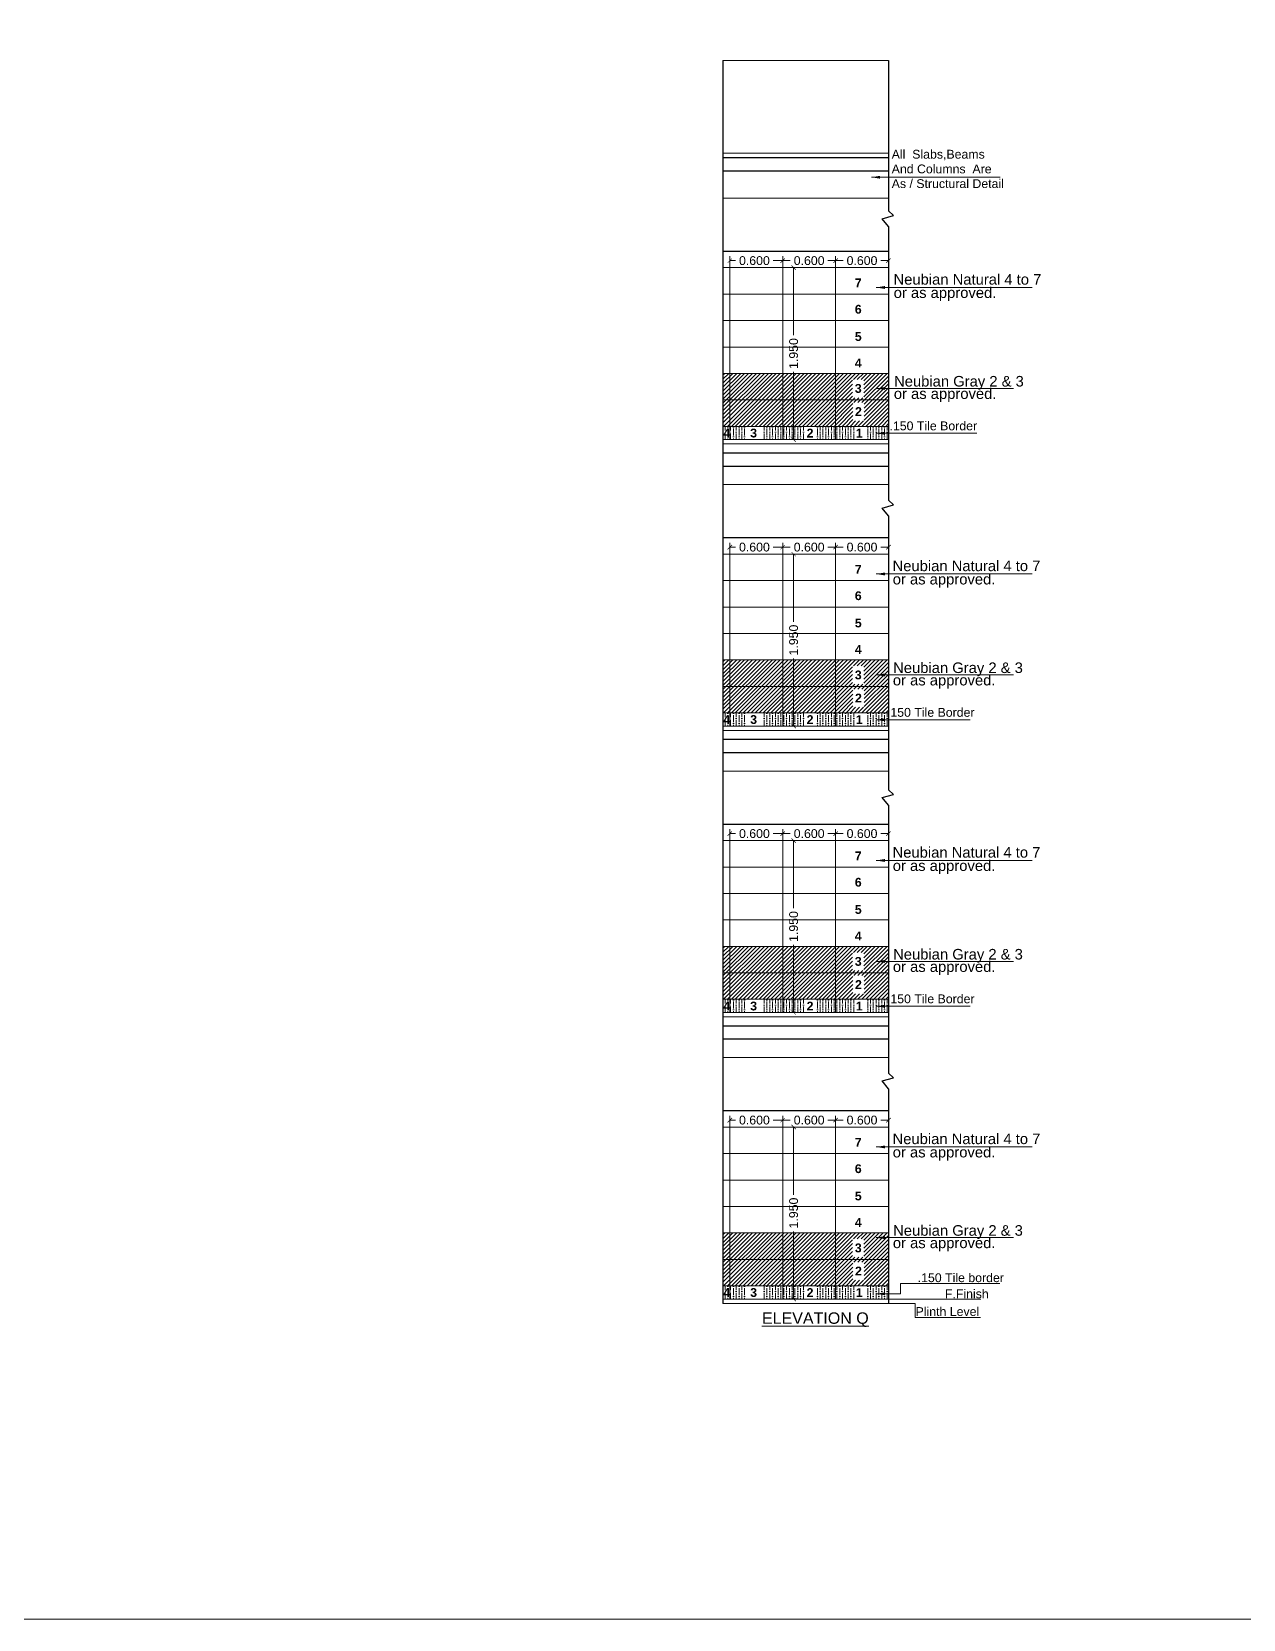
# Model space of a CAD drawing. Header units: millimetres. Extents: x 2733 to 5909, y 1038 to 2089.
# Drawn here: x 2903.12 to 2916.86, y 1038.23 to 1056.24 of the extents above; entities that cross this region are included whole.
import ezdxf

# ---------------------------------------------------------------- set-up
doc = ezdxf.new("R2010")
doc.units = ezdxf.units.MM
doc.header["$PDMODE"] = 35
doc.layers.get('0').update_dxf_attribs({"lineweight": 20})
doc.layers.get('Defpoints').update_dxf_attribs({"lineweight": 15})
for name, color, linetype, lineweight in [('beam', 43, 'Continuous', 20), ('DIM', 6, 'Continuous', 18), ('dim.1', 6, 'Continuous', 18), ('FLOOR FINISH', 10, 'Continuous', 15), ('Hatch', 43, 'Continuous', 13), ('rcc', 5, 'Continuous', 30), ('RD', 7, 'Continuous', 18), ('TEXT', 7, 'Continuous', 15), ('Text-1', 240, 'Continuous', 15), ('TILE HATCH-2', 123, 'Continuous', 9), ('Tiles', 91, 'Continuous', 9), ('Tiles-Text', 230, 'Continuous', 18), ('Wall', 7, 'Continuous', 30)]:
    doc.layers.add(name, color=color, linetype=linetype, lineweight=lineweight)
doc.styles.add('dim-stylus bt', font='arial.ttf')
doc.styles.add('L120', font='arial.ttf', dxfattribs={"height": 0.6})
doc.styles.add('Tabrej', font='arial.ttf')
doc.dimstyles.new('DIMEN', dxfattribs={"dimtxt": 0.3, "dimasz": 0.25, "dimexe": 0.18, "dimexo": 0.0625, "dimgap": 0.09, "dimtad": 0, "dimdec": 3, "dimzin": 0, "dimdsep": 46, "dimtxsty": 'Tabrej', "dimcen": 0, "dimclrd": 256, "dimclre": 256, "dimclrt": 7, "dimadec": 0, "dimazin": 0, "dimtfac": 1, "dimtdec": 3, "dimtofl": 0, "dimtmove": 0, "dimatfit": 1, "dimfxl": 0, "dimtolj": 1, "dimtzin": 0, "dimlwd": -1, "dimlwe": -1, "dimarcsym": 0})
doc.dimstyles.new('Tabrej', dxfattribs={"dimtxt": 4, "dimasz": 0.45, "dimexe": 0.18, "dimexo": 0.0625, "dimgap": 0.09, "dimtad": 0, "dimdec": 3, "dimzin": 0, "dimdsep": 46, "dimtxsty": 'Tabrej', "dimcen": 0, "dimclrd": 256, "dimclre": 256, "dimclrt": 7, "dimaunit": 1, "dimadec": 3, "dimazin": 0, "dimtfac": 1, "dimtdec": 3, "dimtofl": 0, "dimtmove": 0, "dimatfit": 3, "dimfxl": 0, "dimtolj": 1, "dimtzin": 0, "dimlwd": -1, "dimlwe": -1, "dimarcsym": 0})

# ---------------------------------------------------------------- blocks, each defined once
blk = doc.blocks.new('_ArchTick')
at = {"color": 0, "const_width": 0.15}
blk.add_lwpolyline([(-0.5, -0.5), (0.5, 0.5)], dxfattribs=at)
blk = doc.blocks.new('*D533')
at = {"layer": 'Defpoints', "color": 0, "lineweight": 15, "transparency": 16777216}
for p in [(2911.037, 1043.813), (2911.637, 1043.892), (2911.637, 1043.813)]:
    blk.add_point(p, dxfattribs=at)
at = {"layer": 'DIM', "transparency": 16777216}
for p, q in [((2911.037, 1043.814), (2911.037, 1043.942)), ((2911.037, 1043.892), (2911.103, 1043.892)), ((2911.637, 1043.892), (2911.53, 1043.892)), ((2911.637, 1043.815), (2911.637, 1043.942))]:
    blk.add_line(p, q, dxfattribs=at)
at = {"layer": 'DIM', "transparency": 16777216, "xscale": 0.05, "yscale": 0.05, "zscale": 0.05, "rotation": 180}
blk.add_blockref('_ArchTick', (2911.037, 1043.892), dxfattribs=at)
at = {"layer": 'DIM', "transparency": 16777216, "xscale": 0.05, "yscale": 0.05, "zscale": 0.05}
blk.add_blockref('_ArchTick', (2911.637, 1043.892), dxfattribs=at)
at = {"layer": 'DIM', "color": 7, "transparency": 16777216, "insert": (2911.316, 1043.892), "char_height": 0.1, "attachment_point": 5, "style": 'Tabrej'}
blk.add_mtext('\\A1;0.600', dxfattribs=at)
blk = doc.blocks.new('*D534')
at = {"layer": 'Defpoints', "color": 0, "lineweight": 15, "transparency": 16777216}
for p in [(2911.637, 1043.818), (2912.237, 1043.892), (2912.237, 1043.813)]:
    blk.add_point(p, dxfattribs=at)
at = {"layer": 'DIM', "transparency": 16777216}
for p, q in [((2911.637, 1043.82), (2911.637, 1043.942)), ((2911.637, 1043.892), (2911.723, 1043.892)), ((2912.237, 1043.892), (2912.15, 1043.892)), ((2912.237, 1043.815), (2912.237, 1043.942))]:
    blk.add_line(p, q, dxfattribs=at)
at = {"layer": 'DIM', "transparency": 16777216, "xscale": 0.05, "yscale": 0.05, "zscale": 0.05, "rotation": 180}
blk.add_blockref('_ArchTick', (2911.637, 1043.892), dxfattribs=at)
at = {"layer": 'DIM', "transparency": 16777216, "xscale": 0.05, "yscale": 0.05, "zscale": 0.05}
blk.add_blockref('_ArchTick', (2912.237, 1043.892), dxfattribs=at)
at = {"layer": 'DIM', "color": 7, "transparency": 16777216, "insert": (2911.937, 1043.892), "char_height": 0.1, "attachment_point": 5, "style": 'Tabrej'}
blk.add_mtext('\\A1;0.600', dxfattribs=at)
blk = doc.blocks.new('*D535')
at = {"layer": 'Defpoints', "color": 0, "lineweight": 15, "transparency": 16777216}
for p in [(2912.237, 1043.818), (2912.837, 1043.892), (2912.837, 1043.813)]:
    blk.add_point(p, dxfattribs=at)
at = {"layer": 'DIM', "transparency": 16777216}
for p, q in [((2912.237, 1043.82), (2912.237, 1043.942)), ((2912.237, 1043.892), (2912.323, 1043.892)), ((2912.837, 1043.892), (2912.75, 1043.892)), ((2912.837, 1043.815), (2912.837, 1043.942))]:
    blk.add_line(p, q, dxfattribs=at)
at = {"layer": 'DIM', "transparency": 16777216, "xscale": 0.05, "yscale": 0.05, "zscale": 0.05, "rotation": 180}
blk.add_blockref('_ArchTick', (2912.237, 1043.892), dxfattribs=at)
at = {"layer": 'DIM', "transparency": 16777216, "xscale": 0.05, "yscale": 0.05, "zscale": 0.05}
blk.add_blockref('_ArchTick', (2912.837, 1043.892), dxfattribs=at)
at = {"layer": 'DIM', "color": 7, "transparency": 16777216, "insert": (2912.537, 1043.892), "char_height": 0.1, "attachment_point": 5, "style": 'Tabrej'}
blk.add_mtext('\\A1;0.600', dxfattribs=at)
blk = doc.blocks.new('*D536')
at = {"layer": 'Defpoints', "color": 0, "lineweight": 15, "transparency": 16777216}
for p in [(2911.65, 1043.813), (2911.676, 1041.863), (2911.761, 1041.863)]:
    blk.add_point(p, dxfattribs=at)
at = {"layer": 'DIM', "transparency": 16777216}
for p, q in [((2911.652, 1043.813), (2911.811, 1043.813)), ((2911.761, 1043.813), (2911.761, 1043.046)), ((2911.761, 1041.863), (2911.761, 1042.629)), ((2911.677, 1041.863), (2911.811, 1041.863))]:
    blk.add_line(p, q, dxfattribs=at)
at = {"layer": 'DIM', "transparency": 16777216, "xscale": 0.05, "yscale": 0.05, "zscale": 0.05}
for p, rotation in [((2911.761, 1043.813), 90), ((2911.761, 1041.863), 270)]:
    blk.add_blockref('_ArchTick', p, dxfattribs=dict(at, rotation=rotation))
at = {"layer": 'DIM', "color": 7, "transparency": 16777216, "insert": (2911.761, 1042.838), "char_height": 0.1, "attachment_point": 5, "rotation": 90, "style": 'Tabrej'}
blk.add_mtext('\\A1;1.950', dxfattribs=at)
blk = doc.blocks.new('*D537')
at = {"layer": 'Defpoints', "color": 0, "lineweight": 15, "transparency": 16777216}
for p in [(2911.037, 1047.063), (2911.637, 1047.142), (2911.637, 1047.063)]:
    blk.add_point(p, dxfattribs=at)
at = {"layer": 'DIM', "transparency": 16777216}
for p, q in [((2911.037, 1047.064), (2911.037, 1047.192)), ((2911.037, 1047.142), (2911.103, 1047.142)), ((2911.637, 1047.142), (2911.53, 1047.142)), ((2911.637, 1047.065), (2911.637, 1047.192))]:
    blk.add_line(p, q, dxfattribs=at)
at = {"layer": 'DIM', "transparency": 16777216, "xscale": 0.05, "yscale": 0.05, "zscale": 0.05, "rotation": 180}
blk.add_blockref('_ArchTick', (2911.037, 1047.142), dxfattribs=at)
at = {"layer": 'DIM', "transparency": 16777216, "xscale": 0.05, "yscale": 0.05, "zscale": 0.05}
blk.add_blockref('_ArchTick', (2911.637, 1047.142), dxfattribs=at)
at = {"layer": 'DIM', "color": 7, "transparency": 16777216, "insert": (2911.316, 1047.142), "char_height": 0.1, "attachment_point": 5, "style": 'Tabrej'}
blk.add_mtext('\\A1;0.600', dxfattribs=at)
blk = doc.blocks.new('*D538')
at = {"layer": 'Defpoints', "color": 0, "lineweight": 15, "transparency": 16777216}
for p in [(2911.637, 1047.068), (2912.237, 1047.142), (2912.237, 1047.063)]:
    blk.add_point(p, dxfattribs=at)
at = {"layer": 'DIM', "transparency": 16777216}
for p, q in [((2911.637, 1047.07), (2911.637, 1047.192)), ((2911.637, 1047.142), (2911.723, 1047.142)), ((2912.237, 1047.142), (2912.15, 1047.142)), ((2912.237, 1047.065), (2912.237, 1047.192))]:
    blk.add_line(p, q, dxfattribs=at)
at = {"layer": 'DIM', "transparency": 16777216, "xscale": 0.05, "yscale": 0.05, "zscale": 0.05, "rotation": 180}
blk.add_blockref('_ArchTick', (2911.637, 1047.142), dxfattribs=at)
at = {"layer": 'DIM', "transparency": 16777216, "xscale": 0.05, "yscale": 0.05, "zscale": 0.05}
blk.add_blockref('_ArchTick', (2912.237, 1047.142), dxfattribs=at)
at = {"layer": 'DIM', "color": 7, "transparency": 16777216, "insert": (2911.937, 1047.142), "char_height": 0.1, "attachment_point": 5, "style": 'Tabrej'}
blk.add_mtext('\\A1;0.600', dxfattribs=at)
blk = doc.blocks.new('*D539')
at = {"layer": 'Defpoints', "color": 0, "lineweight": 15, "transparency": 16777216}
for p in [(2912.237, 1047.068), (2912.837, 1047.142), (2912.837, 1047.063)]:
    blk.add_point(p, dxfattribs=at)
at = {"layer": 'DIM', "transparency": 16777216}
for p, q in [((2912.237, 1047.07), (2912.237, 1047.192)), ((2912.237, 1047.142), (2912.323, 1047.142)), ((2912.837, 1047.142), (2912.75, 1047.142)), ((2912.837, 1047.065), (2912.837, 1047.192))]:
    blk.add_line(p, q, dxfattribs=at)
at = {"layer": 'DIM', "transparency": 16777216, "xscale": 0.05, "yscale": 0.05, "zscale": 0.05, "rotation": 180}
blk.add_blockref('_ArchTick', (2912.237, 1047.142), dxfattribs=at)
at = {"layer": 'DIM', "transparency": 16777216, "xscale": 0.05, "yscale": 0.05, "zscale": 0.05}
blk.add_blockref('_ArchTick', (2912.837, 1047.142), dxfattribs=at)
at = {"layer": 'DIM', "color": 7, "transparency": 16777216, "insert": (2912.537, 1047.142), "char_height": 0.1, "attachment_point": 5, "style": 'Tabrej'}
blk.add_mtext('\\A1;0.600', dxfattribs=at)
blk = doc.blocks.new('*D540')
at = {"layer": 'Defpoints', "color": 0, "lineweight": 15, "transparency": 16777216}
for p in [(2911.65, 1047.063), (2911.676, 1045.113), (2911.761, 1045.113)]:
    blk.add_point(p, dxfattribs=at)
at = {"layer": 'DIM', "transparency": 16777216}
for p, q in [((2911.652, 1047.063), (2911.811, 1047.063)), ((2911.761, 1047.063), (2911.761, 1046.296)), ((2911.761, 1045.113), (2911.761, 1045.879)), ((2911.677, 1045.113), (2911.811, 1045.113))]:
    blk.add_line(p, q, dxfattribs=at)
at = {"layer": 'DIM', "transparency": 16777216, "xscale": 0.05, "yscale": 0.05, "zscale": 0.05}
for p, rotation in [((2911.761, 1047.063), 90), ((2911.761, 1045.113), 270)]:
    blk.add_blockref('_ArchTick', p, dxfattribs=dict(at, rotation=rotation))
at = {"layer": 'DIM', "color": 7, "transparency": 16777216, "insert": (2911.761, 1046.088), "char_height": 0.1, "attachment_point": 5, "rotation": 90, "style": 'Tabrej'}
blk.add_mtext('\\A1;1.950', dxfattribs=at)
blk = doc.blocks.new('*D541')
at = {"layer": 'Defpoints', "color": 0, "lineweight": 15, "transparency": 16777216}
for p in [(2911.037, 1050.313), (2911.637, 1050.392), (2911.637, 1050.313)]:
    blk.add_point(p, dxfattribs=at)
at = {"layer": 'DIM', "transparency": 16777216}
for p, q in [((2911.037, 1050.314), (2911.037, 1050.442)), ((2911.037, 1050.392), (2911.103, 1050.392)), ((2911.637, 1050.392), (2911.53, 1050.392)), ((2911.637, 1050.315), (2911.637, 1050.442))]:
    blk.add_line(p, q, dxfattribs=at)
at = {"layer": 'DIM', "transparency": 16777216, "xscale": 0.05, "yscale": 0.05, "zscale": 0.05, "rotation": 180}
blk.add_blockref('_ArchTick', (2911.037, 1050.392), dxfattribs=at)
at = {"layer": 'DIM', "transparency": 16777216, "xscale": 0.05, "yscale": 0.05, "zscale": 0.05}
blk.add_blockref('_ArchTick', (2911.637, 1050.392), dxfattribs=at)
at = {"layer": 'DIM', "color": 7, "transparency": 16777216, "insert": (2911.316, 1050.392), "char_height": 0.1, "attachment_point": 5, "style": 'Tabrej'}
blk.add_mtext('\\A1;0.600', dxfattribs=at)
blk = doc.blocks.new('*D542')
at = {"layer": 'Defpoints', "color": 0, "lineweight": 15, "transparency": 16777216}
for p in [(2911.637, 1050.318), (2912.237, 1050.392), (2912.237, 1050.313)]:
    blk.add_point(p, dxfattribs=at)
at = {"layer": 'DIM', "transparency": 16777216}
for p, q in [((2911.637, 1050.32), (2911.637, 1050.442)), ((2911.637, 1050.392), (2911.723, 1050.392)), ((2912.237, 1050.392), (2912.15, 1050.392)), ((2912.237, 1050.315), (2912.237, 1050.442))]:
    blk.add_line(p, q, dxfattribs=at)
at = {"layer": 'DIM', "transparency": 16777216, "xscale": 0.05, "yscale": 0.05, "zscale": 0.05, "rotation": 180}
blk.add_blockref('_ArchTick', (2911.637, 1050.392), dxfattribs=at)
at = {"layer": 'DIM', "transparency": 16777216, "xscale": 0.05, "yscale": 0.05, "zscale": 0.05}
blk.add_blockref('_ArchTick', (2912.237, 1050.392), dxfattribs=at)
at = {"layer": 'DIM', "color": 7, "transparency": 16777216, "insert": (2911.937, 1050.392), "char_height": 0.1, "attachment_point": 5, "style": 'Tabrej'}
blk.add_mtext('\\A1;0.600', dxfattribs=at)
blk = doc.blocks.new('*D543')
at = {"layer": 'Defpoints', "color": 0, "lineweight": 15, "transparency": 16777216}
for p in [(2912.237, 1050.318), (2912.837, 1050.392), (2912.837, 1050.313)]:
    blk.add_point(p, dxfattribs=at)
at = {"layer": 'DIM', "transparency": 16777216}
for p, q in [((2912.237, 1050.32), (2912.237, 1050.442)), ((2912.237, 1050.392), (2912.323, 1050.392)), ((2912.837, 1050.392), (2912.75, 1050.392)), ((2912.837, 1050.315), (2912.837, 1050.442))]:
    blk.add_line(p, q, dxfattribs=at)
at = {"layer": 'DIM', "transparency": 16777216, "xscale": 0.05, "yscale": 0.05, "zscale": 0.05, "rotation": 180}
blk.add_blockref('_ArchTick', (2912.237, 1050.392), dxfattribs=at)
at = {"layer": 'DIM', "transparency": 16777216, "xscale": 0.05, "yscale": 0.05, "zscale": 0.05}
blk.add_blockref('_ArchTick', (2912.837, 1050.392), dxfattribs=at)
at = {"layer": 'DIM', "color": 7, "transparency": 16777216, "insert": (2912.537, 1050.392), "char_height": 0.1, "attachment_point": 5, "style": 'Tabrej'}
blk.add_mtext('\\A1;0.600', dxfattribs=at)
blk = doc.blocks.new('*D544')
at = {"layer": 'Defpoints', "color": 0, "lineweight": 15, "transparency": 16777216}
for p in [(2911.65, 1050.313), (2911.676, 1048.363), (2911.761, 1048.363)]:
    blk.add_point(p, dxfattribs=at)
at = {"layer": 'DIM', "transparency": 16777216}
for p, q in [((2911.652, 1050.313), (2911.811, 1050.313)), ((2911.761, 1050.313), (2911.761, 1049.546)), ((2911.761, 1048.363), (2911.761, 1049.129)), ((2911.677, 1048.363), (2911.811, 1048.363))]:
    blk.add_line(p, q, dxfattribs=at)
at = {"layer": 'DIM', "transparency": 16777216, "xscale": 0.05, "yscale": 0.05, "zscale": 0.05}
for p, rotation in [((2911.761, 1050.313), 90), ((2911.761, 1048.363), 270)]:
    blk.add_blockref('_ArchTick', p, dxfattribs=dict(at, rotation=rotation))
at = {"layer": 'DIM', "color": 7, "transparency": 16777216, "insert": (2911.761, 1049.338), "char_height": 0.1, "attachment_point": 5, "rotation": 90, "style": 'Tabrej'}
blk.add_mtext('\\A1;1.950', dxfattribs=at)
blk = doc.blocks.new('*D545')
at = {"layer": 'Defpoints', "color": 0, "lineweight": 15, "transparency": 16777216}
for p in [(2911.037, 1053.563), (2911.637, 1053.642), (2911.637, 1053.563)]:
    blk.add_point(p, dxfattribs=at)
at = {"layer": 'DIM', "transparency": 16777216}
for p, q in [((2911.037, 1053.564), (2911.037, 1053.692)), ((2911.037, 1053.642), (2911.103, 1053.642)), ((2911.637, 1053.642), (2911.53, 1053.642)), ((2911.637, 1053.565), (2911.637, 1053.692))]:
    blk.add_line(p, q, dxfattribs=at)
at = {"layer": 'DIM', "transparency": 16777216, "xscale": 0.05, "yscale": 0.05, "zscale": 0.05, "rotation": 180}
blk.add_blockref('_ArchTick', (2911.037, 1053.642), dxfattribs=at)
at = {"layer": 'DIM', "transparency": 16777216, "xscale": 0.05, "yscale": 0.05, "zscale": 0.05}
blk.add_blockref('_ArchTick', (2911.637, 1053.642), dxfattribs=at)
at = {"layer": 'DIM', "color": 7, "transparency": 16777216, "insert": (2911.316, 1053.642), "char_height": 0.1, "attachment_point": 5, "style": 'Tabrej'}
blk.add_mtext('\\A1;0.600', dxfattribs=at)
blk = doc.blocks.new('*D546')
at = {"layer": 'Defpoints', "color": 0, "lineweight": 15, "transparency": 16777216}
for p in [(2911.637, 1053.568), (2912.237, 1053.642), (2912.237, 1053.563)]:
    blk.add_point(p, dxfattribs=at)
at = {"layer": 'DIM', "transparency": 16777216}
for p, q in [((2911.637, 1053.57), (2911.637, 1053.692)), ((2911.637, 1053.642), (2911.723, 1053.642)), ((2912.237, 1053.642), (2912.15, 1053.642)), ((2912.237, 1053.565), (2912.237, 1053.692))]:
    blk.add_line(p, q, dxfattribs=at)
at = {"layer": 'DIM', "transparency": 16777216, "xscale": 0.05, "yscale": 0.05, "zscale": 0.05, "rotation": 180}
blk.add_blockref('_ArchTick', (2911.637, 1053.642), dxfattribs=at)
at = {"layer": 'DIM', "transparency": 16777216, "xscale": 0.05, "yscale": 0.05, "zscale": 0.05}
blk.add_blockref('_ArchTick', (2912.237, 1053.642), dxfattribs=at)
at = {"layer": 'DIM', "color": 7, "transparency": 16777216, "insert": (2911.937, 1053.642), "char_height": 0.1, "attachment_point": 5, "style": 'Tabrej'}
blk.add_mtext('\\A1;0.600', dxfattribs=at)
blk = doc.blocks.new('*D547')
at = {"layer": 'Defpoints', "color": 0, "lineweight": 15, "transparency": 16777216}
for p in [(2912.237, 1053.568), (2912.837, 1053.642), (2912.837, 1053.563)]:
    blk.add_point(p, dxfattribs=at)
at = {"layer": 'DIM', "transparency": 16777216}
for p, q in [((2912.237, 1053.57), (2912.237, 1053.692)), ((2912.237, 1053.642), (2912.323, 1053.642)), ((2912.837, 1053.642), (2912.75, 1053.642)), ((2912.837, 1053.565), (2912.837, 1053.692))]:
    blk.add_line(p, q, dxfattribs=at)
at = {"layer": 'DIM', "transparency": 16777216, "xscale": 0.05, "yscale": 0.05, "zscale": 0.05, "rotation": 180}
blk.add_blockref('_ArchTick', (2912.237, 1053.642), dxfattribs=at)
at = {"layer": 'DIM', "transparency": 16777216, "xscale": 0.05, "yscale": 0.05, "zscale": 0.05}
blk.add_blockref('_ArchTick', (2912.837, 1053.642), dxfattribs=at)
at = {"layer": 'DIM', "color": 7, "transparency": 16777216, "insert": (2912.537, 1053.642), "char_height": 0.1, "attachment_point": 5, "style": 'Tabrej'}
blk.add_mtext('\\A1;0.600', dxfattribs=at)
blk = doc.blocks.new('*D548')
at = {"layer": 'Defpoints', "color": 0, "lineweight": 15, "transparency": 16777216}
for p in [(2911.65, 1053.563), (2911.676, 1051.613), (2911.761, 1051.613)]:
    blk.add_point(p, dxfattribs=at)
at = {"layer": 'DIM', "transparency": 16777216}
for p, q in [((2911.652, 1053.563), (2911.811, 1053.563)), ((2911.761, 1053.563), (2911.761, 1052.796)), ((2911.761, 1051.613), (2911.761, 1052.379)), ((2911.677, 1051.613), (2911.811, 1051.613))]:
    blk.add_line(p, q, dxfattribs=at)
at = {"layer": 'DIM', "transparency": 16777216, "xscale": 0.05, "yscale": 0.05, "zscale": 0.05}
for p, rotation in [((2911.761, 1053.563), 90), ((2911.761, 1051.613), 270)]:
    blk.add_blockref('_ArchTick', p, dxfattribs=dict(at, rotation=rotation))
at = {"layer": 'DIM', "color": 7, "transparency": 16777216, "insert": (2911.761, 1052.588), "char_height": 0.1, "attachment_point": 5, "rotation": 90, "style": 'Tabrej'}
blk.add_mtext('\\A1;1.950', dxfattribs=at)
blk = doc.blocks.new('gd')
at = {"layer": 'TEXT', "insert": (2851.356, 1054.919), "char_height": 0.1, "width": 22.01129, "attachment_point": 1, "style": 'L120'}
blk.add_mtext('All  Slabs,Beams\\PAnd Columns  Are\\PAs / Structural Detail', dxfattribs=at)
at = {"layer": 'dim.1', "ltscale": 0.02}
blk.add_leader([(2851.125, 1054.608), (2852.588, 1054.608)], dimstyle='Tabrej', override={"dimasz": 0.1}, dxfattribs=at)

msp = doc.modelspace()

# ---------------------------------------------------------------- hatches: boundary and pattern name
at = {"layer": 'Hatch', "lineweight": 15}
h = msp.add_hatch(dxfattribs=at)
h.set_pattern_fill('ANSI36', color=256, scale=0.01, angle=45, style=0)
h.set_pattern_definition([(90, (38.14708, 9.75), (-0.03175, 0.0555625), [0.079375, -0.015875, 0, -0.015875])])
h.paths.add_polyline_path([(2912.8366, 1051.7625), (2912.2366, 1051.7625), (2912.2366, 1051.6125), (2912.8366, 1051.6125)])
h.paths.add_polyline_path([(2912.2366, 1051.7625), (2911.6366, 1051.7625), (2911.6366, 1051.6125), (2912.2366, 1051.6125)])
h.paths.add_polyline_path([(2911.6366, 1051.7625), (2910.9595, 1051.7625), (2910.9595, 1051.6125), (2911.6366, 1051.6125)])
h.paths.add_polyline_path([(2912.4477, 1051.6125), (2912.5754, 1051.6125), (2912.5754, 1051.7625), (2912.4477, 1051.7625)], flags=17)
h.paths.add_polyline_path([(2911.8855, 1051.6125), (2912.0131, 1051.6125), (2912.0131, 1051.7625), (2911.8855, 1051.7625)], flags=17)
h.paths.add_polyline_path([(2911.2121, 1051.6125), (2911.4183, 1051.6125), (2911.4183, 1051.7625), (2911.2121, 1051.7625)], flags=17)
h = msp.add_hatch(dxfattribs=at)
h.set_pattern_fill('ANSI36', color=256, scale=0.01, angle=45, style=0)
h.set_pattern_definition([(90, (38.14708, 6.5), (-0.03175, 0.0555625), [0.079375, -0.015875, 0, -0.015875])])
h.paths.add_polyline_path([(2912.8366, 1048.5125), (2912.2366, 1048.5125), (2912.2366, 1048.3625), (2912.8366, 1048.3625)])
h.paths.add_polyline_path([(2912.2366, 1048.5125), (2911.6366, 1048.5125), (2911.6366, 1048.3625), (2912.2366, 1048.3625)])
h.paths.add_polyline_path([(2911.6366, 1048.5125), (2910.9595, 1048.5125), (2910.9595, 1048.3625), (2911.6366, 1048.3625)])
h.paths.add_polyline_path([(2912.4477, 1048.3625), (2912.5754, 1048.3625), (2912.5754, 1048.5125), (2912.4477, 1048.5125)], flags=17)
h.paths.add_polyline_path([(2911.8855, 1048.3625), (2912.0131, 1048.3625), (2912.0131, 1048.5125), (2911.8855, 1048.5125)], flags=17)
h.paths.add_polyline_path([(2911.2121, 1048.3625), (2911.4183, 1048.3625), (2911.4183, 1048.5125), (2911.2121, 1048.5125)], flags=17)
h = msp.add_hatch(dxfattribs=at)
h.set_pattern_fill('ANSI36', color=256, scale=0.01, angle=45, style=0)
h.set_pattern_definition([(90, (38.14708, 3.25), (-0.03175, 0.0555625), [0.079375, -0.015875, 0, -0.015875])])
h.paths.add_polyline_path([(2912.8366, 1045.2625), (2912.2366, 1045.2625), (2912.2366, 1045.1125), (2912.8366, 1045.1125)])
h.paths.add_polyline_path([(2912.2366, 1045.2625), (2911.6366, 1045.2625), (2911.6366, 1045.1125), (2912.2366, 1045.1125)])
h.paths.add_polyline_path([(2911.6366, 1045.2625), (2910.9595, 1045.2625), (2910.9595, 1045.1125), (2911.6366, 1045.1125)])
h.paths.add_polyline_path([(2912.4477, 1045.1125), (2912.5754, 1045.1125), (2912.5754, 1045.2625), (2912.4477, 1045.2625)], flags=17)
h.paths.add_polyline_path([(2911.8855, 1045.1125), (2912.0131, 1045.1125), (2912.0131, 1045.2625), (2911.8855, 1045.2625)], flags=17)
h.paths.add_polyline_path([(2911.2121, 1045.1125), (2911.4183, 1045.1125), (2911.4183, 1045.2625), (2911.2121, 1045.2625)], flags=17)
h = msp.add_hatch(dxfattribs=at)
h.set_pattern_fill('ANSI36', color=256, scale=0.01, angle=45, style=0)
h.set_pattern_definition([(90, (38.14708, 0), (-0.03175, 0.0555625), [0.079375, -0.015875, 0, -0.015875])])
h.paths.add_polyline_path([(2912.8366, 1042.0125), (2912.2366, 1042.0125), (2912.2366, 1041.8625), (2912.8366, 1041.8625)])
h.paths.add_polyline_path([(2912.2366, 1042.0125), (2911.6366, 1042.0125), (2911.6366, 1041.8625), (2912.2366, 1041.8625)])
h.paths.add_polyline_path([(2911.6366, 1042.0125), (2910.9595, 1042.0125), (2910.9595, 1041.8625), (2911.6366, 1041.8625)])
h.paths.add_polyline_path([(2912.4477, 1041.8625), (2912.5754, 1041.8625), (2912.5754, 1042.0125), (2912.4477, 1042.0125)], flags=17)
h.paths.add_polyline_path([(2911.8855, 1041.8625), (2912.0131, 1041.8625), (2912.0131, 1042.0125), (2911.8855, 1042.0125)], flags=17)
h.paths.add_polyline_path([(2911.2121, 1041.8625), (2911.4183, 1041.8625), (2911.4183, 1042.0125), (2911.2121, 1042.0125)], flags=17)
at = {"layer": 'TILE HATCH-2'}
h = msp.add_hatch(dxfattribs=at)
h.set_pattern_fill('ANSI31', color=256, scale=0.01, style=0)
h.set_pattern_definition([(45, (38.14708, 9.75), (-0.0224506403, 0.0224506403), [])])
h.paths.add_polyline_path([(2912.2366, 1052.0625), (2911.6366, 1052.0625), (2911.6366, 1051.7625), (2912.2366, 1051.7625)])
h.paths.add_polyline_path([(2912.2366, 1052.3625), (2911.6366, 1052.3625), (2911.6366, 1052.0625), (2912.2366, 1052.0625)])
h.paths.add_polyline_path([(2912.8366, 1052.0625), (2912.2366, 1052.0625), (2912.2366, 1051.7625), (2912.8366, 1051.7625)])
h.paths.add_polyline_path([(2911.6366, 1052.3625), (2910.9595, 1052.3625), (2910.9595, 1052.0625), (2911.6366, 1052.0625)])
h.paths.add_polyline_path([(2912.8366, 1052.3625), (2912.2366, 1052.3625), (2912.2366, 1052.0625), (2912.8366, 1052.0625)])
h.paths.add_polyline_path([(2911.6366, 1052.0625), (2910.9595, 1052.0625), (2910.9595, 1051.7625), (2911.6366, 1051.7625)])
h.paths.add_polyline_path([(2912.4343, 1051.8252), (2912.562, 1051.8252), (2912.562, 1052.0313), (2912.4343, 1052.0313)], flags=16)
h.paths.add_polyline_path([(2912.4305, 1052.0877), (2912.5582, 1052.0877), (2912.5582, 1052.2938), (2912.4305, 1052.2938)], flags=16)
h = msp.add_hatch(dxfattribs=at)
h.set_pattern_fill('ANSI31', color=256, scale=0.01, style=0)
h.set_pattern_definition([(45, (38.14708, 6.5), (-0.0224506403, 0.0224506403), [])])
h.paths.add_polyline_path([(2912.2366, 1048.8125), (2911.6366, 1048.8125), (2911.6366, 1048.5125), (2912.2366, 1048.5125)])
h.paths.add_polyline_path([(2912.2366, 1049.1125), (2911.6366, 1049.1125), (2911.6366, 1048.8125), (2912.2366, 1048.8125)])
h.paths.add_polyline_path([(2912.8366, 1048.8125), (2912.2366, 1048.8125), (2912.2366, 1048.5125), (2912.8366, 1048.5125)])
h.paths.add_polyline_path([(2911.6366, 1049.1125), (2910.9595, 1049.1125), (2910.9595, 1048.8125), (2911.6366, 1048.8125)])
h.paths.add_polyline_path([(2912.8366, 1049.1125), (2912.2366, 1049.1125), (2912.2366, 1048.8125), (2912.8366, 1048.8125)])
h.paths.add_polyline_path([(2911.6366, 1048.8125), (2910.9595, 1048.8125), (2910.9595, 1048.5125), (2911.6366, 1048.5125)])
h.paths.add_polyline_path([(2912.4343, 1048.5752), (2912.562, 1048.5752), (2912.562, 1048.7813), (2912.4343, 1048.7813)], flags=16)
h.paths.add_polyline_path([(2912.4305, 1048.8377), (2912.5582, 1048.8377), (2912.5582, 1049.0438), (2912.4305, 1049.0438)], flags=16)
h = msp.add_hatch(dxfattribs=at)
h.set_pattern_fill('ANSI31', color=256, scale=0.01, style=0)
h.set_pattern_definition([(45, (38.14708, 3.25), (-0.0224506403, 0.0224506403), [])])
h.paths.add_polyline_path([(2912.2366, 1045.5625), (2911.6366, 1045.5625), (2911.6366, 1045.2625), (2912.2366, 1045.2625)])
h.paths.add_polyline_path([(2912.2366, 1045.8625), (2911.6366, 1045.8625), (2911.6366, 1045.5625), (2912.2366, 1045.5625)])
h.paths.add_polyline_path([(2912.8366, 1045.5625), (2912.2366, 1045.5625), (2912.2366, 1045.2625), (2912.8366, 1045.2625)])
h.paths.add_polyline_path([(2911.6366, 1045.8625), (2910.9595, 1045.8625), (2910.9595, 1045.5625), (2911.6366, 1045.5625)])
h.paths.add_polyline_path([(2912.8366, 1045.8625), (2912.2366, 1045.8625), (2912.2366, 1045.5625), (2912.8366, 1045.5625)])
h.paths.add_polyline_path([(2911.6366, 1045.5625), (2910.9595, 1045.5625), (2910.9595, 1045.2625), (2911.6366, 1045.2625)])
h.paths.add_polyline_path([(2912.4343, 1045.3252), (2912.562, 1045.3252), (2912.562, 1045.5313), (2912.4343, 1045.5313)], flags=16)
h.paths.add_polyline_path([(2912.4305, 1045.5877), (2912.5582, 1045.5877), (2912.5582, 1045.7938), (2912.4305, 1045.7938)], flags=16)
h = msp.add_hatch(dxfattribs=at)
h.set_pattern_fill('ANSI31', color=256, scale=0.01, style=0)
h.set_pattern_definition([(45, (38.14708, 0), (-0.0224506403, 0.0224506403), [])])
h.paths.add_polyline_path([(2912.2366, 1042.3125), (2911.6366, 1042.3125), (2911.6366, 1042.0125), (2912.2366, 1042.0125)])
h.paths.add_polyline_path([(2912.2366, 1042.6125), (2911.6366, 1042.6125), (2911.6366, 1042.3125), (2912.2366, 1042.3125)])
h.paths.add_polyline_path([(2912.8366, 1042.3125), (2912.2366, 1042.3125), (2912.2366, 1042.0125), (2912.8366, 1042.0125)])
h.paths.add_polyline_path([(2911.6366, 1042.6125), (2910.9595, 1042.6125), (2910.9595, 1042.3125), (2911.6366, 1042.3125)])
h.paths.add_polyline_path([(2912.8366, 1042.6125), (2912.2366, 1042.6125), (2912.2366, 1042.3125), (2912.8366, 1042.3125)])
h.paths.add_polyline_path([(2911.6366, 1042.3125), (2910.9595, 1042.3125), (2910.9595, 1042.0125), (2911.6366, 1042.0125)])
h.paths.add_polyline_path([(2912.4343, 1042.0752), (2912.562, 1042.0752), (2912.562, 1042.2813), (2912.4343, 1042.2813)], flags=16)
h.paths.add_polyline_path([(2912.4305, 1042.3377), (2912.5582, 1042.3377), (2912.5582, 1042.5438), (2912.4305, 1042.5438)], flags=16)

# ---------------------------------------------------------------- linework, layer by layer
at = {"lineweight": 15}
msp.add_line((2910.9595, 1055.9125), (2912.8366, 1055.9125), dxfattribs=at)
msp.add_lwpolyline([(2938.3735, 1070.8574), (2828.4272, 1070.8574), (2828.4272, 1038.2298), (2938.3735, 1038.2298)], close=True, dxfattribs=at)
at = {"layer": 'beam', "lineweight": 15}
for p, q in [((2910.9595, 1054.3525), (2912.8366, 1054.3525)), ((2910.9595, 1051.1025), (2912.8366, 1051.1025)), ((2910.9595, 1047.8525), (2912.8366, 1047.8525)), ((2910.9595, 1044.6025), (2912.8366, 1044.6025))]:
    msp.add_line(p, q, dxfattribs=at)
at = {"layer": 'DIM', "ltscale": 0.05}
for p, q in [((2912.8366, 1041.8625), (2913.8868, 1041.8625)), ((2912.8366, 1041.8125), (2913.14, 1041.8125)), ((2912.8366, 1041.8125), (2913.14, 1041.8125)), ((2913.14, 1041.8125), (2913.14, 1041.6528)), ((2913.14, 1041.6528), (2913.8811, 1041.6528))]:
    msp.add_line(p, q, dxfattribs=at)
at = {"layer": 'dim.1', "ltscale": 0.02}
msp.add_line((2912.9748, 1042.0382), (2914.1005, 1042.0382), dxfattribs=at)
at = {"layer": 'FLOOR FINISH', "lineweight": 15}
for p, q in [((2910.9595, 1054.8625), (2912.8366, 1054.8625)), ((2910.9595, 1051.6125), (2912.8366, 1051.6125)), ((2910.9595, 1051.5625), (2912.8366, 1051.5625)), ((2910.9595, 1048.3625), (2912.8366, 1048.3625)), ((2910.9595, 1048.3125), (2912.8366, 1048.3125)), ((2910.9595, 1045.1125), (2912.8366, 1045.1125)), ((2910.9595, 1045.0625), (2912.8366, 1045.0625)), ((2910.9595, 1041.8625), (2912.8366, 1041.8625)), ((2910.9595, 1041.8125), (2912.8366, 1041.8125))]:
    msp.add_line(p, q, dxfattribs=at)
at = {"layer": 'rcc'}
for p, q in [((2910.9595, 1054.8125), (2912.8366, 1054.8125)), ((2910.9595, 1054.6625), (2912.8366, 1054.6625)), ((2910.9595, 1051.4625), (2912.8366, 1051.4625)), ((2910.9595, 1051.3125), (2912.8366, 1051.3125)), ((2910.9595, 1048.2125), (2912.8366, 1048.2125)), ((2910.9595, 1048.0625), (2912.8366, 1048.0625)), ((2910.9595, 1044.9625), (2912.8366, 1044.9625)), ((2910.9595, 1044.8125), (2912.8366, 1044.8125))]:
    msp.add_line(p, q, dxfattribs=at)
at = {"layer": 'Tiles', "lineweight": 15}
for p, q in [((2910.9595, 1053.5625), (2912.8366, 1053.5625)), ((2911.0366, 1051.6125), (2911.0366, 1053.5625)), ((2911.6366, 1051.6125), (2911.6366, 1053.5625)), ((2912.2366, 1051.6125), (2912.2366, 1053.5625)), ((2910.9595, 1053.2625), (2912.8366, 1053.2625)), ((2910.9595, 1052.9625), (2912.8366, 1052.9625)), ((2910.9595, 1052.6625), (2912.8366, 1052.6625)), ((2910.9595, 1052.3625), (2912.8366, 1052.3625)), ((2910.9595, 1052.0625), (2912.8366, 1052.0625)), ((2910.9595, 1051.7625), (2912.8366, 1051.7625)), ((2910.9595, 1050.3125), (2912.8366, 1050.3125)), ((2911.0366, 1048.3625), (2911.0366, 1050.3125)), ((2911.6366, 1048.3625), (2911.6366, 1050.3125)), ((2912.2366, 1048.3625), (2912.2366, 1050.3125)), ((2910.9595, 1050.0125), (2912.8366, 1050.0125)), ((2910.9595, 1049.7125), (2912.8366, 1049.7125)), ((2910.9595, 1049.4125), (2912.8366, 1049.4125)), ((2910.9595, 1049.1125), (2912.8366, 1049.1125)), ((2910.9595, 1048.8125), (2912.8366, 1048.8125)), ((2910.9595, 1048.5125), (2912.8366, 1048.5125)), ((2910.9595, 1047.0625), (2912.8366, 1047.0625)), ((2911.0366, 1045.1125), (2911.0366, 1047.0625)), ((2911.6366, 1045.1125), (2911.6366, 1047.0625)), ((2912.2366, 1045.1125), (2912.2366, 1047.0625)), ((2910.9595, 1046.7625), (2912.8366, 1046.7625)), ((2910.9595, 1046.4625), (2912.8366, 1046.4625)), ((2910.9595, 1046.1625), (2912.8366, 1046.1625)), ((2910.9595, 1045.8625), (2912.8366, 1045.8625)), ((2910.9595, 1045.5625), (2912.8366, 1045.5625)), ((2910.9595, 1045.2625), (2912.8366, 1045.2625)), ((2910.9595, 1043.8125), (2912.8366, 1043.8125)), ((2911.0366, 1041.8625), (2911.0366, 1043.8125)), ((2911.6366, 1041.8625), (2911.6366, 1043.8125)), ((2912.2366, 1041.8625), (2912.2366, 1043.8125)), ((2910.9595, 1043.5125), (2912.8366, 1043.5125)), ((2910.9595, 1043.2125), (2912.8366, 1043.2125)), ((2910.9595, 1042.9125), (2912.8366, 1042.9125)), ((2910.9595, 1042.6125), (2912.8366, 1042.6125)), ((2910.9595, 1042.3125), (2912.8366, 1042.3125)), ((2910.9595, 1042.0125), (2912.8366, 1042.0125))]:
    msp.add_line(p, q, dxfattribs=at)
at = {"layer": 'Wall'}
for p, q in [((2910.9595, 1055.9125), (2910.9595, 1041.8125)), ((2912.8366, 1055.9125), (2912.8366, 1054.2061)), ((2912.7636, 1054.118), (2912.8957, 1054.1541)), ((2912.8366, 1054.0305), (2912.7636, 1054.118)), ((2912.8957, 1054.1541), (2912.8366, 1054.2061)), ((2912.8366, 1054.0305), (2912.8366, 1050.9233)), ((2912.8366, 1053.7475), (2910.9595, 1053.7475)), ((2912.7636, 1050.8352), (2912.8957, 1050.8714)), ((2912.8366, 1050.7478), (2912.7636, 1050.8352)), ((2912.8957, 1050.8714), (2912.8366, 1050.9233)), ((2912.8366, 1050.7478), (2912.8366, 1047.6395)), ((2912.8366, 1050.4975), (2910.9595, 1050.4975)), ((2912.7636, 1047.5515), (2912.8957, 1047.5876)), ((2912.8957, 1047.5876), (2912.8366, 1047.6395)), ((2912.8366, 1047.464), (2912.7636, 1047.5515)), ((2912.8366, 1047.464), (2912.8366, 1044.424)), ((2912.8366, 1047.2475), (2910.9595, 1047.2475)), ((2912.7636, 1044.3359), (2912.8957, 1044.3721)), ((2912.8957, 1044.3721), (2912.8366, 1044.424)), ((2912.8366, 1044.2485), (2912.7636, 1044.3359)), ((2912.8366, 1044.2485), (2912.8366, 1041.8125)), ((2912.8366, 1043.9975), (2910.9595, 1043.9975))]:
    msp.add_line(p, q, dxfattribs=at)

# ---------------------------------------------------------------- block references
at = {"layer": 'RD', "lineweight": 15}
msp.add_blockref('gd', (61.5176, -0.0197), dxfattribs=at)

# ---------------------------------------------------------------- texts
at = {"layer": 'TEXT', "char_height": 0.1, "width": 1.137347, "attachment_point": 3, "style": 'L120'}
for s, insert in [('{\\fArial|b0|i0|c0|p34; .150 Tile Border}', (2913.8425, 1051.8178)), ('{\\fArial|b0|i0|c0|p34; .150 Tile Border}', (2913.8135, 1048.5678)), ('{\\fArial|b0|i0|c0|p34; .150 Tile Border}', (2913.8135, 1045.3178)), ('.150 Tile border', (2914.147, 1042.1541)), ('F.Finish', (2913.9745, 1041.9714)), ('{\\fArial|b0|i0|c0|p34;Plinth Level \\H0.99998x; }', (2913.8669, 1041.7705))]:
    msp.add_mtext(s, dxfattribs=dict(at, insert=insert))
at = {"layer": 'TEXT', "insert": (2910.5636, 1041.7111), "char_height": 0.13, "attachment_point": 1, "style": 'Tabrej'}
msp.add_mtext_dynamic_manual_height_columns('\\pi0.83819;{\\LELEVATION Q}', width=2.866415, gutter_width=24, heights=[0], dxfattribs=at)
at = {"layer": 'Text-1', "linetype": 'Continuous', "style": 'dim-stylus bt'}
for s, p in [('        Neubian Natural 4 to 7', (2912.5215, 1053.3699)), ('or as approved.', (2912.8962, 1053.2188)), ('     Neubian Gray 2 & 3', (2912.6677, 1052.214)), ('or as approved.', (2912.8976, 1052.0734)), ('        Neubian Natural 4 to 7', (2912.5107, 1050.1199)), ('or as approved.', (2912.8854, 1049.9688)), ('     Neubian Gray 2 & 3', (2912.6569, 1048.964)), ('or as approved.', (2912.8867, 1048.8234)), ('        Neubian Natural 4 to 7', (2912.5107, 1046.8699)), ('or as approved.', (2912.8854, 1046.7188)), ('     Neubian Gray 2 & 3', (2912.6569, 1045.714)), ('or as approved.', (2912.8867, 1045.5734)), ('        Neubian Natural 4 to 7', (2912.5107, 1043.6199)), ('or as approved.', (2912.8854, 1043.4688)), ('or as approved.', (2912.8867, 1042.4398)), ('     Neubian Gray 2 & 3', (2912.6569, 1042.5804))]:
    msp.add_text(s, height=0.12, dxfattribs=at).set_placement(p)
at = {"layer": 'Tiles-Text', "char_height": 0.1, "width": 0.096954, "attachment_point": 5, "style": 'dim-stylus bt'}
for s, insert in [('{\\fArial|b1|i0|c0|p34;7}', (2912.494, 1053.3902)), ('{\\fArial|b1|i0|c0|p34;6}', (2912.494, 1053.0902)), ('{\\fArial|b1|i0|c0|p34;5}', (2912.494, 1052.7807)), ('{\\fArial|b1|i0|c0|p34;4}', (2912.494, 1052.4809)), ('{\\fArial|b1|i0|c0|p34;3}', (2912.494, 1052.1917)), ('{\\fArial|b1|i0|c0|p34;2}', (2912.4963, 1051.93)), ('{\\fArial|b1|i0|c0|p34;4}', (2911.0014, 1051.6857)), ('{\\fArial|b1|i0|c0|p34;3}', (2911.3068, 1051.6857)), ('{\\fArial|b1|i0|c0|p34;2}', (2911.9475, 1051.6857)), ('{\\fArial|b1|i0|c0|p34;1}', (2912.5057, 1051.6856)), ('{\\fArial|b1|i0|c0|p34;7}', (2912.494, 1050.1402)), ('{\\fArial|b1|i0|c0|p34;6}', (2912.494, 1049.8402)), ('{\\fArial|b1|i0|c0|p34;5}', (2912.494, 1049.5307)), ('{\\fArial|b1|i0|c0|p34;4}', (2912.494, 1049.2309)), ('{\\fArial|b1|i0|c0|p34;3}', (2912.494, 1048.9417)), ('{\\fArial|b1|i0|c0|p34;2}', (2912.4963, 1048.68)), ('{\\fArial|b1|i0|c0|p34;4}', (2911.0014, 1048.4357)), ('{\\fArial|b1|i0|c0|p34;3}', (2911.3068, 1048.4357)), ('{\\fArial|b1|i0|c0|p34;2}', (2911.9475, 1048.4357)), ('{\\fArial|b1|i0|c0|p34;1}', (2912.5057, 1048.4356)), ('{\\fArial|b1|i0|c0|p34;7}', (2912.494, 1046.8902)), ('{\\fArial|b1|i0|c0|p34;6}', (2912.494, 1046.5902)), ('{\\fArial|b1|i0|c0|p34;5}', (2912.494, 1046.2807)), ('{\\fArial|b1|i0|c0|p34;4}', (2912.494, 1045.9809)), ('{\\fArial|b1|i0|c0|p34;3}', (2912.494, 1045.6917)), ('{\\fArial|b1|i0|c0|p34;2}', (2912.4963, 1045.43)), ('{\\fArial|b1|i0|c0|p34;4}', (2911.0014, 1045.1857)), ('{\\fArial|b1|i0|c0|p34;3}', (2911.3068, 1045.1857)), ('{\\fArial|b1|i0|c0|p34;2}', (2911.9475, 1045.1857)), ('{\\fArial|b1|i0|c0|p34;1}', (2912.5057, 1045.1856)), ('{\\fArial|b1|i0|c0|p34;7}', (2912.494, 1043.6402)), ('{\\fArial|b1|i0|c0|p34;6}', (2912.494, 1043.3402)), ('{\\fArial|b1|i0|c0|p34;5}', (2912.494, 1043.0307)), ('{\\fArial|b1|i0|c0|p34;4}', (2912.494, 1042.7309)), ('{\\fArial|b1|i0|c0|p34;3}', (2912.494, 1042.4417)), ('{\\fArial|b1|i0|c0|p34;2}', (2912.4963, 1042.18)), ('{\\fArial|b1|i0|c0|p34;4}', (2911.0014, 1041.9357)), ('{\\fArial|b1|i0|c0|p34;3}', (2911.3068, 1041.9357)), ('{\\fArial|b1|i0|c0|p34;2}', (2911.9475, 1041.9357)), ('{\\fArial|b1|i0|c0|p34;1}', (2912.5057, 1041.9356))]:
    msp.add_mtext(s, dxfattribs=dict(at, insert=insert))

# ---------------------------------------------------------------- dimensions: what is measured, and where the dimension line sits
at = {"layer": 'DIM'}
for base, p1, p2, picture, middle in [((2911.6366, 1053.6424), (2911.0366, 1053.5625), (2911.6366, 1053.5635), '*D545', (2911.3163, 1053.6424)), ((2911.6366, 1050.3924), (2911.0366, 1050.3125), (2911.6366, 1050.3135), '*D541', (2911.3163, 1050.3924)), ((2911.6366, 1047.1424), (2911.0366, 1047.0625), (2911.6366, 1047.0635), '*D537', (2911.3163, 1047.1424)), ((2911.6366, 1043.8924), (2911.0366, 1043.8125), (2911.6366, 1043.8135), '*D533', (2911.3163, 1043.8924))]:
    dim = msp.add_linear_dim(base=base, p1=p1, p2=p2, dimstyle='DIMEN', override={"dimscale": 0.5, "dimtxt": 0.2, "dimasz": 0.1, "dimexe": 0.1, "dimexo": 0.003, "dimblk1": 'ArchTick', "dimblk2": 'ArchTick', "dimsah": 1}, dxfattribs=at)
    dim.commit()
    dim.dimension.update_dxf_attribs({"geometry": picture, "text_midpoint": middle, "dimtype": 160})
for base, p1, p2, picture, middle in [((2912.2366, 1053.6424), (2911.6366, 1053.5685), (2912.2366, 1053.5635), '*D546', (2911.9366, 1053.6424)), ((2912.8366, 1053.6424), (2912.2366, 1053.5685), (2912.8366, 1053.5635), '*D547', (2912.5366, 1053.6424)), ((2912.2366, 1050.3924), (2911.6366, 1050.3185), (2912.2366, 1050.3135), '*D542', (2911.9366, 1050.3924)), ((2912.8366, 1050.3924), (2912.2366, 1050.3185), (2912.8366, 1050.3135), '*D543', (2912.5366, 1050.3924)), ((2912.2366, 1047.1424), (2911.6366, 1047.0685), (2912.2366, 1047.0635), '*D538', (2911.9366, 1047.1424)), ((2912.8366, 1047.1424), (2912.2366, 1047.0685), (2912.8366, 1047.0635), '*D539', (2912.5366, 1047.1424)), ((2912.2366, 1043.8924), (2911.6366, 1043.8185), (2912.2366, 1043.8135), '*D534', (2911.9366, 1043.8924)), ((2912.8366, 1043.8924), (2912.2366, 1043.8185), (2912.8366, 1043.8135), '*D535', (2912.5366, 1043.8924))]:
    dim = msp.add_linear_dim(base=base, p1=p1, p2=p2, dimstyle='DIMEN', override={"dimscale": 0.5, "dimtxt": 0.2, "dimasz": 0.1, "dimexe": 0.1, "dimexo": 0.003, "dimblk1": 'ArchTick', "dimblk2": 'ArchTick', "dimsah": 1}, dxfattribs=at)
    dim.commit()
    dim.dimension.update_dxf_attribs({"geometry": picture, "text_midpoint": middle})
for base, p1, p2, picture, middle in [((2911.7612, 1051.6125), (2911.6502, 1053.5625), (2911.6759, 1051.6125), '*D548', (2911.7612, 1052.5875)), ((2911.7612, 1048.3625), (2911.6502, 1050.3125), (2911.6759, 1048.3625), '*D544', (2911.7612, 1049.3375)), ((2911.7612, 1045.1125), (2911.6502, 1047.0625), (2911.6759, 1045.1125), '*D540', (2911.7612, 1046.0875)), ((2911.7612, 1041.8625), (2911.6502, 1043.8125), (2911.6759, 1041.8625), '*D536', (2911.7612, 1042.8375))]:
    dim = msp.add_linear_dim(base=base, p1=p1, p2=p2, angle=90, dimstyle='DIMEN', override={"dimscale": 0.5, "dimtxt": 0.2, "dimasz": 0.1, "dimexe": 0.1, "dimexo": 0.003, "dimblk1": 'ArchTick', "dimblk2": 'ArchTick', "dimsah": 1}, dxfattribs=at)
    dim.commit()
    dim.dimension.update_dxf_attribs({"geometry": picture, "text_midpoint": middle})

# ---------------------------------------------------------------- leaders
at = {"layer": 'dim.1', "ltscale": 0.02}
for points in [[(2912.6973, 1053.3377), (2914.4687, 1053.3377)], [(2912.6973, 1052.1923), (2914.2547, 1052.1923)], [(2912.6973, 1051.6833), (2913.8398, 1051.6833)], [(2912.6973, 1050.0877), (2914.4687, 1050.0877)], [(2912.6973, 1048.9423), (2914.2547, 1048.9423)], [(2912.6973, 1048.4333), (2913.7644, 1048.4333)], [(2912.6973, 1046.8377), (2914.4687, 1046.8377)], [(2912.6973, 1045.6923), (2914.2547, 1045.6923)], [(2912.6973, 1045.1833), (2913.7644, 1045.1833)], [(2912.6973, 1043.5877), (2914.4687, 1043.5877)], [(2912.6973, 1042.5587), (2914.2547, 1042.5587)], [(2912.6989, 1041.9222), (2912.9748, 1041.9222), (2912.9748, 1042.0382)]]:
    msp.add_leader(points, dimstyle='Tabrej', override={"dimasz": 0.1}, dxfattribs=at)

doc.saveas('drawing.dxf')
